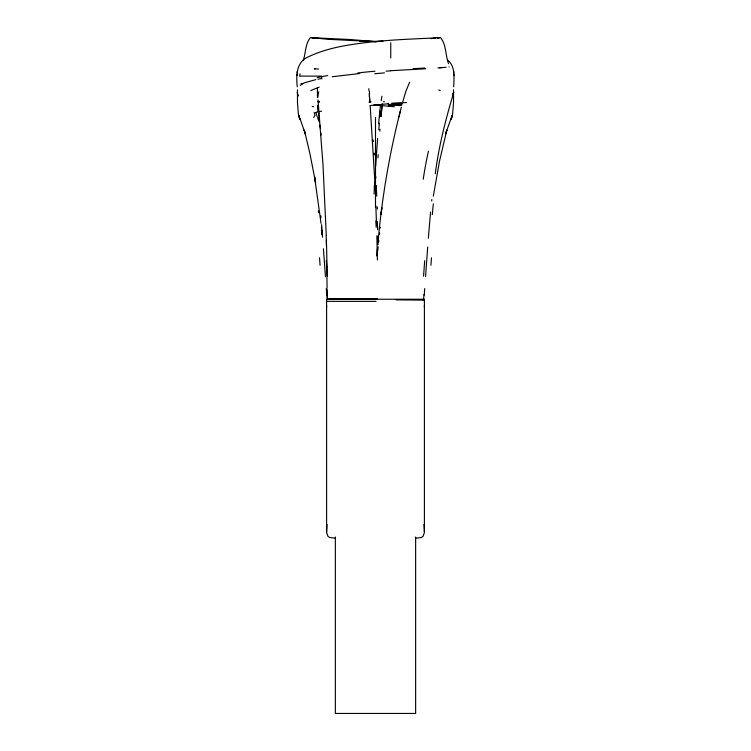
<?xml version="1.0" encoding="UTF-8"?>
<svg xmlns="http://www.w3.org/2000/svg" width="751" height="751" viewBox="0 0 751 751"><rect width="100%" height="100%" fill="white"/><g stroke="black" fill="none" stroke-linecap="round" stroke-linejoin="round"><path stroke-width="1.13" d="M424.399 307.272L424.418 299.245L326.582 299.245L326.601 307.272M317.485 97.273L317.41 87.783M447.455 59.977C455.726 66.295 453.876 77.728 453.735 86.797M326.601 532.299L327.032 524.442M376.12 190.247L376.364 185.525M297.265 86.797C296.138 76.17 296.147 62.417 307.525 57.198C323.512 49.491 341.123 45.849 358.621 43.558C385.779 39.719 413.238 39.052 440.555 37.644C446.413 44.609 445.334 55.443 448.544 63.732M297.218 72.669L297.302 71.261M297.067 75.447L297.152 74.049M377.978 157.785L378.175 154.668M378.842 129.839L379.293 123.108M424.259 295.068L424.709 288.572M379.734 116.79L380.166 110.904M425.554 276.706L427.704 247.004M428.352 238.32L430.548 212.035M379.987 129.313L379.856 131.096M452.496 95.837L452.506 93.218M376.73 255.809L377.396 248.647M453.688 92.72C445.709 119.165 438.809 146.154 435.27 173.772M377.772 250.627L378.157 246.854M378.044 242C382.043 196.499 389.825 151.383 401.344 107.177M378.645 242.169L378.842 240.311M431.675 200.968L431.844 199.466M379.48 234.575L379.659 232.951M381.874 207.483L381.067 214.204L381.78 208.337M380.222 228.107L380.325 227.3M433.308 196.114L439.495 161.212L446.854 130.026L445.568 134.129L446.122 132.354M317.495 97.461L318.762 91.838M300.118 73.833L299.602 76.114L321.541 76.114L321.86 78.93M303.226 60.456C305.929 53.133 305.103 43.633 310.445 37.644L349.619 39.503L374.411 41.521M400.386 111.045L398.988 116.762M297.48 89.82L297.48 102.699L298.391 114.049L305.432 134.129L304.146 130.026L304.709 131.838M402.292 103.497L405.925 91.124L409.68 82.122M446.291 131.838L452.609 114.049L453.52 102.699L453.52 89.82M314.115 112.547L315.035 115.588A66.004 14.494 1.3 0 0 313.758 117.513M300.278 85.417L302.569 83.737M317.973 79.202L321.428 78.498M315.777 79.653L304.399 82.807A86.9 21 12.2 0 0 302.587 83.746M437.514 37.897L439.326 37.606L437.12 37.916M332.167 76.752L359.729 73.523M435.204 38.16L430.999 38.639M423.977 300.1L422.973 300.109M370.29 105.544L388.323 103.741M443.015 67.44L437.946 67.9M370.872 102.202L369.041 102.324M401.945 104.764L388.539 105.788L388.267 103.253M388.408 104.53L401.982 103.722M401.644 104.896L392.369 105.525M425.742 68.773L390.755 70.697M374.589 41.699L383.01 41.296M384.531 101.761L383.32 101.798M415.416 538.195L421.114 537.547L422.982 536.486L424.399 532.59L424.399 305.507M359.795 41.38L382.268 41.38M327.079 301.358L376.016 301.358M422.484 300.109L396.124 299.865M318.133 101.46L318.846 101.469A73.645 21.986 90 0 0 319.504 101.423M335.584 538.195L329.886 537.547L328.018 536.486L326.601 532.59L326.601 305.507M376.411 41.699L327.605 39.287L311.421 37.55L317.523 38.526L312.416 37.728L316.744 38.432M394.369 106.764L373.904 104.858M318.527 69.045L316.406 68.848M314.434 68.66L315.401 68.754M319.607 102.145L318.067 101.986M370.778 101.394L369.22 101.169M377.349 298.785L330.487 298.654L327.276 299.264M319.288 118.771L317.513 117.719L319.532 122.479M319.316 117.081L318.696 115.232M304.878 132.354L309.91 153.579L315.608 182.681L314.547 176.682L321.034 223.385M317.438 94.476L317.757 97.461M297.743 95.734L297.312 92.72M317.833 105.29L318.781 114.049M319.137 117.4L319.55 121.221M319.973 125.06L320.292 128.027M320.79 132.617L321.062 135.161M318.002 99.93L322.968 164.309L326.281 235.532M321.606 229.102L322.16 234.875L321.494 227.393L322.029 233.289M320.808 215.866L320.977 217.79M318.095 111.279L317.917 108.623M368.807 88.674L369.004 91.012M321.559 224.587L321.841 228.004M369.408 95.987L369.774 100.484L369.21 93.546M322.113 231.43L322.564 237.166M298.504 95.837L298.457 94.983M370.159 105.469L374.627 177.874M323.428 248.759L325.446 276.706M326.291 288.572L326.741 295.068M423.968 524.442L424.399 532.299M453.698 71.261L453.782 72.669M453.848 74.049L453.933 75.447M374.364 185.525L374.608 190.256M317.88 107.853L317.795 105.638M375.857 205.887L376.551 225.638M375.951 220.822L376.185 227.337M326.422 240.301L327.051 267.103M376.852 235.786L377.396 259.987M326.178 235.786L326.441 246.065M369.464 91.603L369.53 94.842M326.845 266.99L327.051 288.234M327.305 289.539L327.333 298.335M415.641 536.984L415.641 713.45L335.359 713.45L335.359 536.984M390.745 42.76L390.745 57.94M375.5 117.531L375.5 207.032M423.62 299.63A149.242 11.612 -86.7 0 1 423.968 294.505M423.564 276.208A222.615 7.923 -86.3 0 1 424.7 260.7M430.924 265.291A391.778 24.708 -87 0 1 431.459 257.781M432.285 214.645A277.401 76.743 88.2 0 1 433.346 203.774M423.217 179.245A201.108 53.227 88.6 0 1 428.445 151.214M453.632 91.922A189.994 24.727 -51.1 0 1 453.566 92.861M438.8 89.97A133.65 27.693 2.6 0 1 440.199 90.599M315.401 69.111A69.252 1.643 3.4 0 1 314.575 69.026M369.586 101.019A13.649 1.521 90 0 1 369.567 102.455M400.414 105.6A61.263 16.691 5.5 0 1 393.993 105.243M327.032 294.505A149.242 11.612 86.7 0 1 327.38 299.63M326.3 260.7A222.615 7.923 86.3 0 1 327.436 276.208M319.541 257.781A391.778 24.708 87 0 1 320.076 265.291M318.368 210.881A277.401 76.743 -88.2 0 1 318.537 212.758M297.434 92.861A189.994 24.727 51.1 0 1 297.368 91.922M310.801 90.599A133.65 27.693 -2.6 0 1 319.213 87.191M302.465 83.549A110.763 4.487 -14.7 0 1 300.944 83.783M317.138 77.672A86.215 18.024 2.5 0 1 327.689 75.579M357.823 72.941A71.185 6.374 -5.4 0 1 374.965 71.195M374.702 73.748A83.427 10.289 -5.5 0 1 384.456 72.903M386.061 71.157A81.024 14.072 -5.8 0 1 390.595 70.847M424.953 68.012A81.615 2.225 -2.1 0 1 413.031 68.707M439.457 67.853A61.319 0.544 -6.4 0 1 446.103 67.243M448.995 66.933A79.935 0.695 -6.2 0 1 449.164 66.933M313.533 106.745A56.532 9.472 -1.3 0 1 312.247 106.417M391.6 103.253A61.329 11.612 -7.6 0 1 406.422 102.577M315.289 112.819A63.797 10.965 11.2 0 1 321.588 111.157M377.34 221.536A214.617 19.057 -89.9 0 1 377.64 229.787M377.847 236.096A214.617 19.057 -89.9 0 1 378.1 244.638M375.688 176.269A213.049 14.269 89.6 0 1 375.8 178.165M376.354 187.966A213.049 14.269 89.6 0 1 376.767 196.18M377.265 206.844A213.049 14.269 89.6 0 1 377.359 209.022M373.209 139.968A216.26 10.261 88.9 0 1 373.331 141.517M374.186 153.129A216.26 10.261 88.9 0 1 374.308 154.894M317.166 116.621A41.061 23.722 -55.7 0 1 316.124 112.763M319.597 117.447A17.198 8.543 -65.2 0 1 319.382 116.987M381.236 100.69A213.134 4.131 -87.2 0 1 381.959 96.222M374.054 194.03A213.077 14.278 -89.6 0 1 375.04 176.194M375.697 166.112A216.222 10.251 -88.9 0 1 377.64 138.494M378.607 123.84A215.443 6.806 -88.1 0 1 380.381 106.342M381.048 116.349L382.184 104.042L381.048 116.349M452.252 115.607L451.238 119.156L452.252 115.607M438.584 37.728L439.579 37.55L438.584 37.728M435.496 38.217L433.477 38.526L435.42 38.226M299.762 119.156L298.748 115.607L299.762 119.156"/></g></svg>
